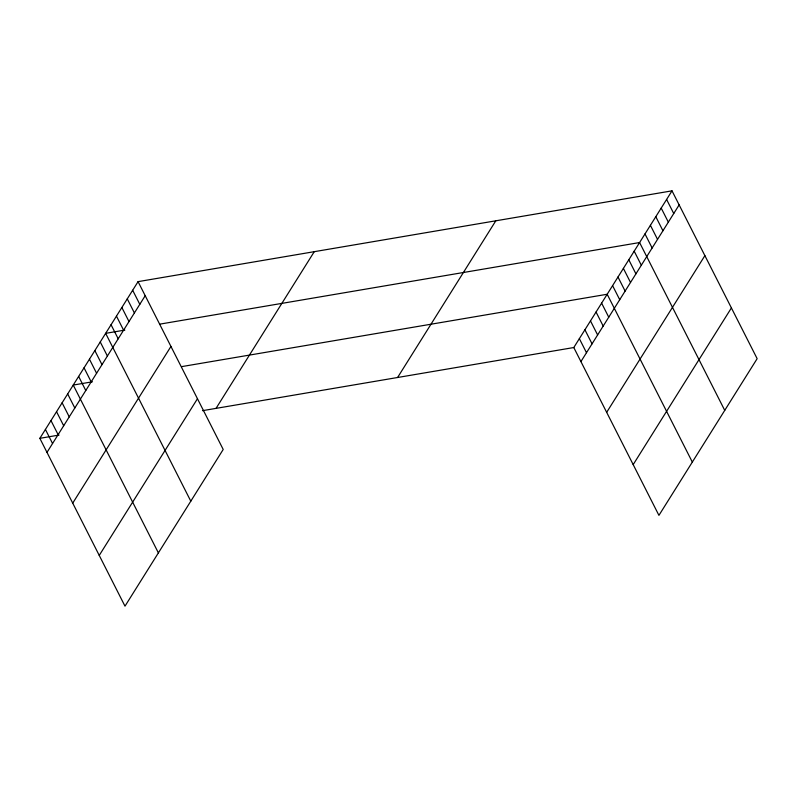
<?xml version="1.0" encoding="UTF-8"?>
<svg xmlns="http://www.w3.org/2000/svg" width="797" height="797" viewBox="0 0 797 797"><rect width="100%" height="100%" fill="white"/><g stroke="black" fill="none" stroke-linecap="round" stroke-linejoin="round"><path stroke-width="1.2" d="M138.07 281.64L223.21 449.468L124.99 606.158L39.85 438.33L138.07 281.64L672.01 190.842L757.15 358.67L658.93 515.36L573.79 347.532L672.01 190.842M46.983 452.397L145.203 295.707M72.726 503.136L170.947 346.446M99.246 555.409L197.467 398.729M216.047 408.363L314.267 251.683M397.593 377.489L495.804 220.809M580.923 361.589L679.144 204.909M606.666 412.338L704.887 255.648M633.187 464.611L731.407 307.931M124.86 330.088L105.652 333.345L190.802 501.174M159.868 324.13L639.592 242.547L724.742 410.375M92.442 381.793L73.244 385.061L158.384 552.879M181.676 366.62L607.184 294.252L692.324 462.081M39.85 438.33L59.048 435.062M202.498 410.674L573.79 347.532M666.601 199.459L673.744 213.526M661.201 208.077L668.334 222.144M655.801 216.694L662.935 230.761M650.402 225.312L657.535 239.379M644.992 233.929L652.135 247.997M634.193 251.165L641.326 265.232M628.793 259.782L635.926 273.849M623.393 268.4L630.527 282.467M617.984 277.017L625.127 291.084M612.584 285.635L619.717 299.702M601.615 303.139L608.749 317.196M596.056 312.016L603.19 326.073M590.487 320.892L597.62 334.959M584.918 329.769L592.051 343.836M579.359 338.645L586.492 352.712M132.661 290.257L139.804 304.324M127.261 298.875L134.394 312.942M121.861 307.493L128.994 321.56M116.462 316.11L123.595 330.177M111.052 324.728L118.195 338.795M100.253 341.963L107.386 356.03M94.853 350.58L101.986 364.647M89.453 359.198L96.586 373.265M84.044 367.815L91.187 381.883M78.644 376.443L85.777 390.5M67.675 393.937L74.808 407.994M62.116 402.814L69.249 416.881M56.547 411.69L63.68 425.757M50.978 420.567L58.111 434.634M45.419 429.453L52.552 443.511"/></g></svg>
